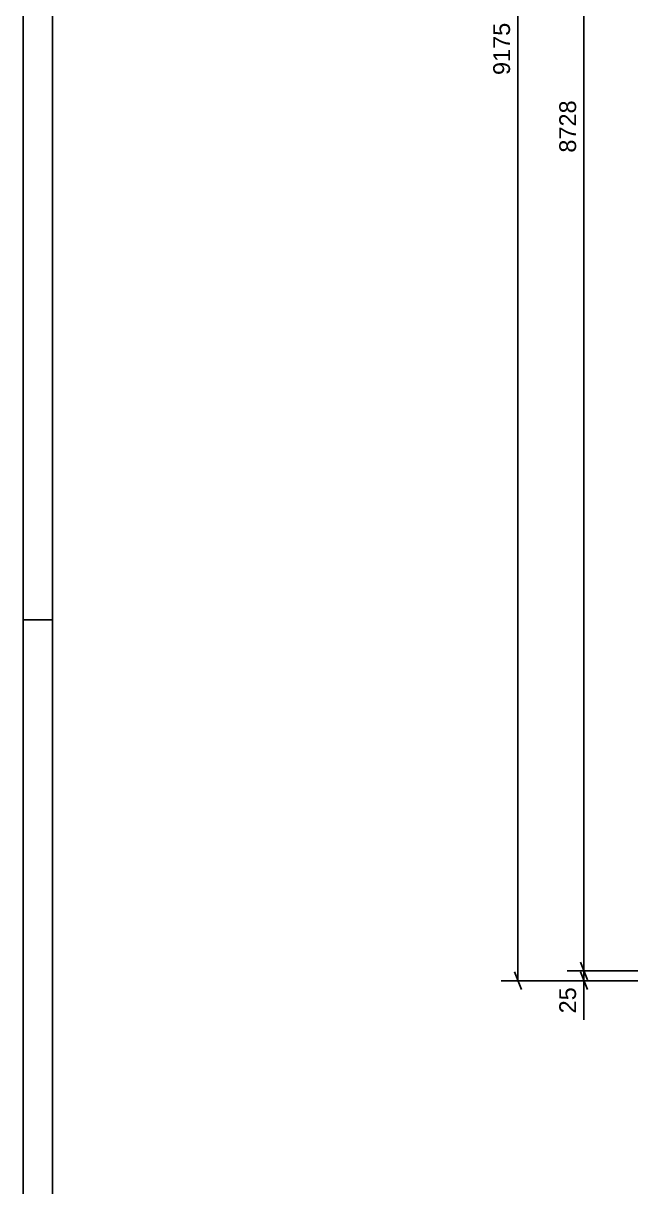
# Model space of a CAD drawing. Header units: millimetres. Extents: x -184 to 657, y -238 to 356.
# Drawn here: x -183.9 to -80.3, y -36.8 to 161.5 of the extents above; entities that cross this region are included whole.
import ezdxf

# ---------------------------------------------------------------- set-up
doc = ezdxf.new("R2010")
doc.units = ezdxf.units.MM
doc.styles.add('Arial', font='ARIAL.TTF', dxfattribs={"height": 0.2})

# ---------------------------------------------------------------- blocks, each defined once
blk = doc.blocks.new('Unknown-284935071-1134')
at = {"color": 5, "linetype": 'Continuous'}
for p, q in [((-183.88, 355.82), (-183.88, -238.18)), ((-178.88, 350.82), (-178.88, -233.18)), ((-178.88, 59.82), (-183.88, 59.82))]:
    blk.add_line(p, q, dxfattribs=at)
blk = doc.blocks.new('StraightDimension-284935071-3837 - 3533')
at = {"color": 7, "linetype": 'Continuous'}
for p, q in [((-88.28, 0), (-88.28, 287.83)), ((-88.88, 1.5), (-87.68, -1.5)), ((-27.67, 0), (-91.13, 0))]:
    blk.add_line(p, q, dxfattribs=at)
at = {"color": 0}
blk.add_wipeout([(-89.03, 148.96), (-93.23, 148.96), (-93.23, 138.87), (-89.03, 138.87)], dxfattribs=at)
at = {"color": 3, "style": 'Arial'}
blk.add_text('8728', height=2.865, rotation=90.0002, dxfattribs=at).set_placement((-89.63, 139.47))
blk = doc.blocks.new('StraightDimension-284935071-3846 - 3533')
at = {"color": 7, "linetype": 'Continuous'}
for p, q in [((-88.88, 1.5), (-87.68, -1.5)), ((-27.67, 0), (-91.13, 0)), ((-27.67, -1.67), (-91.13, -1.67)), ((-87.68, -3.17), (-88.88, -0.17)), ((-88.28, -1.67), (-88.28, 0))]:
    blk.add_line(p, q, dxfattribs=at)
at = {"color": 0}
blk.add_wipeout([(-89.03, -2.19), (-93.23, -2.19), (-93.23, -7.84), (-89.03, -7.84)], dxfattribs=at)
at = {"color": 7, "linetype": 'Continuous'}
blk.add_line((-88.28, -1.67), (-88.28, -8.36), dxfattribs=at)
blk.add_line((-88.28, -1.67), (-88.28, -8.36), dxfattribs=at)
at = {"color": 3, "style": 'Arial'}
blk.add_text('25', height=2.865, rotation=90.0002, dxfattribs=at).set_placement((-89.63, -7.24))
blk = doc.blocks.new('StraightDimension-284935071-10191 - 3533')
at = {"color": 7, "linetype": 'Continuous'}
for p, q in [((-99.54, -1.67), (-99.54, 315.96)), ((-27.67, -1.67), (-102.39, -1.67)), ((-100.14, -0.17), (-98.94, -3.17))]:
    blk.add_line(p, q, dxfattribs=at)
at = {"color": 0}
blk.add_wipeout([(-100.29, 162.19), (-104.49, 162.19), (-104.49, 152.1), (-100.29, 152.1)], dxfattribs=at)
at = {"color": 3, "style": 'Arial'}
blk.add_text('9175', height=2.865, rotation=90.0002, dxfattribs=at).set_placement((-100.89, 152.7))

msp = doc.modelspace()

# ---------------------------------------------------------------- block references
msp.add_blockref('Unknown-284935071-1134', (0, 0))

# ---------------------------------------------------------------- next in the draw order: block references
msp.add_blockref('StraightDimension-284935071-3837 - 3533', (0, 0))

# ---------------------------------------------------------------- next in the draw order: block references
msp.add_blockref('StraightDimension-284935071-3846 - 3533', (0, 0))

# ---------------------------------------------------------------- next in the draw order: block references
msp.add_blockref('StraightDimension-284935071-10191 - 3533', (0, 0))

doc.saveas('drawing.dxf')
